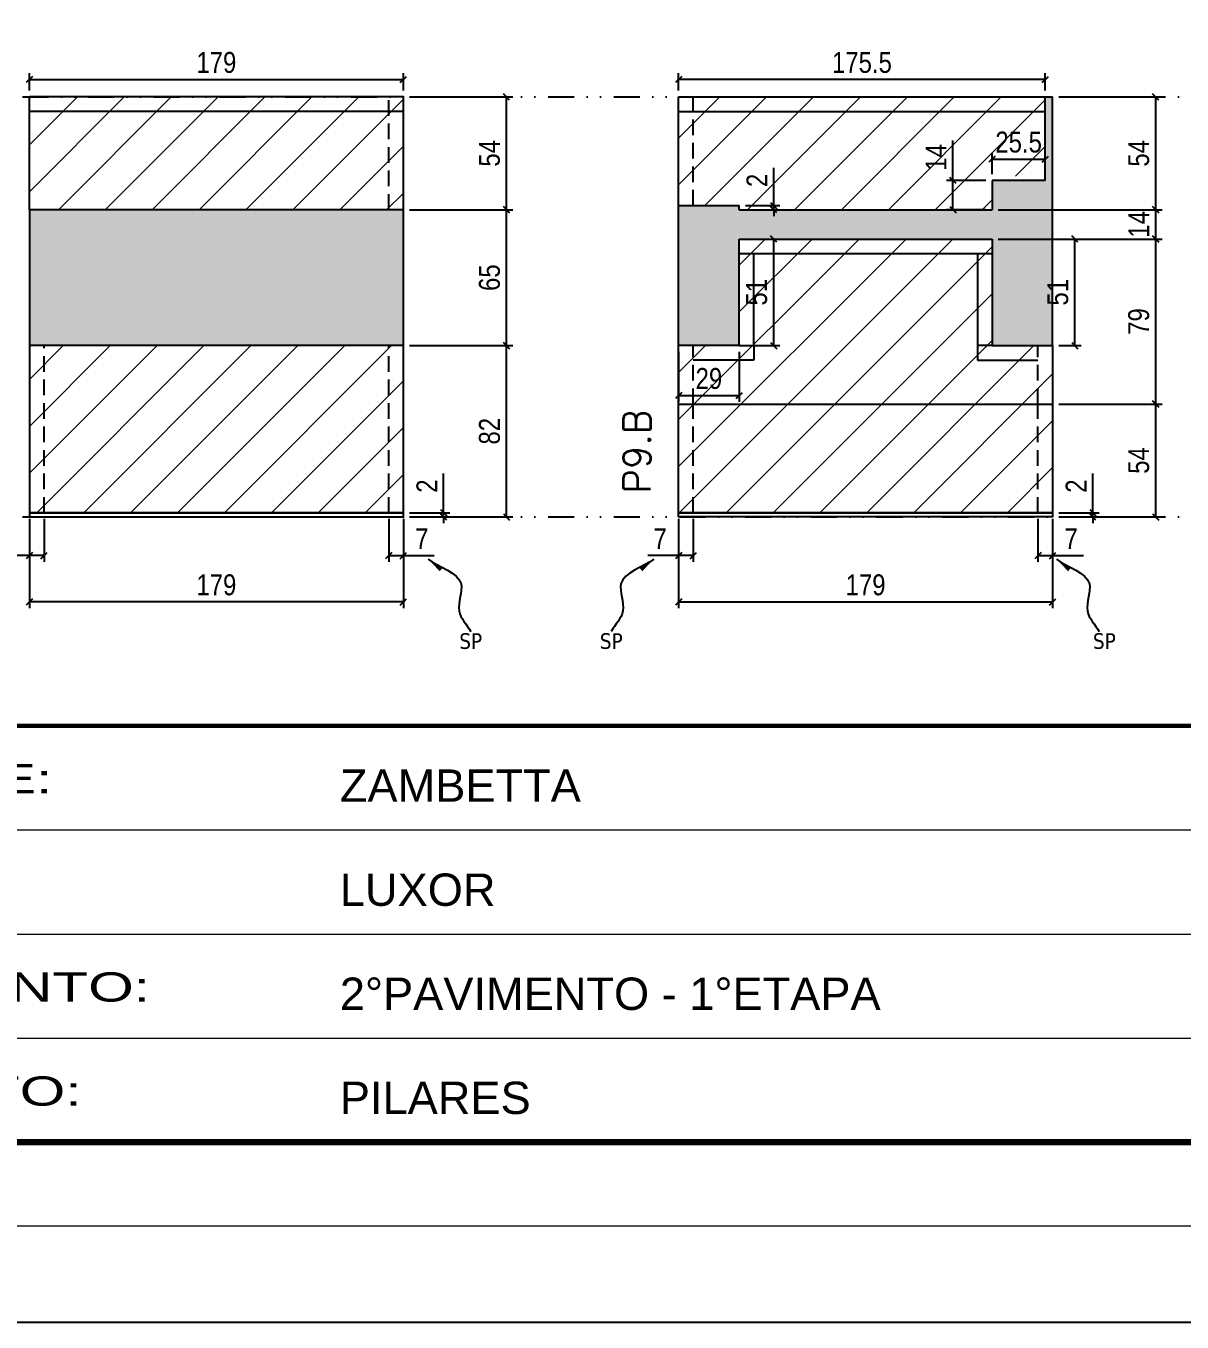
# Model space of a CAD drawing. Extents: x 14400 to 24104, y -21631 to 6985.
# Drawn here: x 19730 to 20284, y 2443 to 3063 of the extents above; entities that cross this region are included whole.
import ezdxf

# ---------------------------------------------------------------- set-up
doc = ezdxf.new("R2010")
doc.units = 0
for name, pattern in [('CONTINUO', [0]), ('DASHED', [0.75, 0.5, -0.25]), ('DIVIDE2', [0.625, 0.25, -0.125, 0, -0.125, 0, -0.125]), ('HIDDEN', [0.375, 0.25, -0.125])]:
    doc.linetypes.add(name, pattern=pattern)
for name, color, linetype in [('COTA', 241, 'Continuous'), ('Nível', 160, 'Continuous'), ('Painéis', 200, 'Continuous'), ('SARR_2.2x7', 40, 'Continuous'), ('texto', 7, 'Continuous')]:
    doc.layers.add(name, color=color, linetype=linetype)
for name, color, linetype, lineweight in [('Folhas', 255, 'Continuous', 9), ('Hachura', 251, 'Continuous', 9), ('SARRAFO DE PRESSAO', 251, 'DASHED', 9), ('Texto Seção', 7, 'Continuous', 15)]:
    doc.layers.add(name, color=color, linetype=linetype, lineweight=lineweight)
doc.styles.add('ARIAL', font='arial.ttf')
doc.styles.add('COTA TECNICA', font='techl___.ttf', dxfattribs={"height": 10})
doc.styles.add('COTA TECNICA-50', font='techl___.ttf', dxfattribs={"height": 10})
doc.styles.add('REGUA-120', font='ROMANS.shx', dxfattribs={"height": 15})
doc.styles.get("Standard").update_dxf_attribs({"font": 'arial.ttf'})
doc.styles.add('Tecnologia', font='')
doc.styles.get('Tecnologia').set_extended_font_data('Forgotten Futurist')
doc.dimstyles.new('COTA PAINEL-50', dxfattribs={"dimtxt": 10, "dimasz": 3, "dimexe": 3, "dimexo": 3, "dimgap": 3, "dimtad": 1, "dimdec": 1, "dimzin": 12, "dimdsep": 46, "dimtxsty": 'COTA TECNICA-50', "dimblk1": 'OBLIQUE', "dimblk2": 'OBLIQUE', "dimsah": 1, "dimcen": 0.9, "dimclrd": 4, "dimclre": 4, "dimclrt": 240, "dimadec": 1, "dimazin": 3, "dimtfac": 1, "dimtdec": 1, "dimtmove": 0, "dimatfit": 3, "dimfxl": 1, "dimtolj": 1, "dimtzin": 12, "dimarcsym": 0})
doc.dimstyles.new('PAINEL', dxfattribs={"dimtxt": 10, "dimasz": 3, "dimexe": 3, "dimexo": 3, "dimgap": 3, "dimtad": 1, "dimdec": 1, "dimzin": 12, "dimdsep": 46, "dimtxsty": 'COTA TECNICA', "dimblk1": 'OBLIQUE', "dimblk2": 'OBLIQUE', "dimsah": 1, "dimcen": 0.9, "dimclrd": 4, "dimclre": 4, "dimclrt": 240, "dimadec": 1, "dimazin": 3, "dimtfac": 1, "dimtdec": 1, "dimtmove": 0, "dimatfit": 3, "dimfxl": 1, "dimtolj": 1, "dimtzin": 12, "dimarcsym": 0})
doc.dimstyles.get("Standard").update_dxf_attribs({"dimtxt": 0.18, "dimasz": 0.18, "dimexe": 0.18, "dimexo": 0.0625, "dimgap": 0.09, "dimtad": 0, "dimtih": 1, "dimtoh": 1, "dimdec": 4, "dimzin": 0, "dimdsep": 46, "dimtxsty": 'Standard', "dimcen": 0.09, "dimadec": 0, "dimazin": 0, "dimtfac": 1, "dimtdec": 4, "dimtofl": 0, "dimtmove": 0, "dimatfit": 3, "dimfxl": 1, "dimtolj": 1, "dimtzin": 0, "dimarcsym": 0})

# ---------------------------------------------------------------- blocks, each defined once
blk = doc.blocks.new('9999999999')
at = {"color": 30, "linetype": 'CONTINUO'}
for p, q in [((98564.56, 34379.64), (99583.98, 34379.64)), ((98564.56, 34329.83), (99487.98, 34329.83)), ((98564.56, 34280.02), (99487.98, 34280.02))]:
    blk.add_line(p, q, dxfattribs=at)
at = {"color": 30, "linetype": 'CONTINUO', "const_width": 2}
blk.add_lwpolyline([(99583.98, 34230.21), (99583.98, 34414.45, 0.414214), (99568.98, 34429.45), (98228.98, 34429.45, 0.414214), (98213.98, 34414.45), (98213.98, 34245.21, 0.414214), (98228.98, 34230.21), (99583.98, 34230.21)], format="xyb", dxfattribs=at)
at = {"layer": 'Folhas'}
blk.add_lwpolyline([(98138.98, 34190.21), (99623.98, 34190.21), (99623.98, 35240.21), (98138.98, 35240.21)], close=True, dxfattribs=at)
at = {"layer": 'Folhas', "color": 30, "const_width": 3}
blk.add_lwpolyline([(98213.98, 34230.21), (99583.98, 34230.21), (99583.98, 35200.21), (98213.98, 35200.21)], close=True, dxfattribs=at)
at = {"color": 7, "linetype": 'Continuous', "ltscale": 5, "style": 'ARIAL'}
for s, height, p in [('ZAMBETTA', 15.483, (98837.68, 34393.13)), ('LUXOR', 15.483, (98837.68, 34343.32)), ('2°PAVIMENTO - 1°ETAPA', 15.4829, (98837.68, 34293.51)), ('PILARES', 15.483, (98837.68, 34243.7))]:
    blk.add_text(s, height=height, dxfattribs=at).set_placement(p)
at = {"layer": 'Folhas', "color": 7, "style": 'Tecnologia', "width": 1.5}
for s, p in [('CLIENTE:', (98573.65, 34397.17)), ('PAVIMENTO:', (98573.65, 34297.5)), ('PROJETO:', (98573.65, 34247.69))]:
    blk.add_text(s, height=14, dxfattribs=at).set_placement(p)
blk = doc.blocks.new('_Oblique')
at = {"color": 0, "linetype": 'ByBlock', "lineweight": -2}
blk.add_line((-0.5, -0.5), (0.5, 0.5), dxfattribs=at)
blk = doc.blocks.new('*D1996')
at = {"layer": 'COTA', "color": 4, "lineweight": -2, "transparency": 16777216}
for p, q in [((19732.06, 2827.29), (19732.06, 2784.61)), ((19911.06, 2827.29), (19911.06, 2784.61)), ((19911.06, 2787.61), (19732.06, 2787.61))]:
    blk.add_line(p, q, dxfattribs=at)
at = {"layer": 'Defpoints', "color": 0, "transparency": 16777216}
for p in [(19732.06, 2830.29), (19911.06, 2830.29), (19732.06, 2787.61)]:
    blk.add_point(p, dxfattribs=at)
at = {"layer": 'COTA', "color": 4, "lineweight": -2, "transparency": 16777216, "xscale": 3, "yscale": 3, "zscale": 3, "rotation": 180}
blk.add_blockref('_Oblique', (19732.06, 2787.61), dxfattribs=at)
at = {"layer": 'COTA', "color": 4, "lineweight": -2, "transparency": 16777216, "xscale": 3, "yscale": 3, "zscale": 3}
blk.add_blockref('_Oblique', (19911.06, 2787.61), dxfattribs=at)
at = {"layer": 'COTA', "color": 240, "transparency": 16777216, "insert": (19821.56, 2795.71), "char_height": 10, "attachment_point": 5, "style": 'COTA TECNICA'}
blk.add_mtext('\\A1;179', dxfattribs=at)
blk = doc.blocks.new('*D1997')
at = {"layer": 'COTA', "color": 4, "lineweight": -2, "transparency": 16777216}
for p, q in [((19904.06, 2827.29), (19904.06, 2806.78)), ((19911.06, 2825.29), (19911.06, 2806.78)), ((19904.06, 2809.78), (19911.06, 2809.78)), ((19911.06, 2809.78), (19925.79, 2809.78))]:
    blk.add_line(p, q, dxfattribs=at)
at = {"layer": 'Defpoints', "color": 0, "transparency": 16777216}
for p in [(19904.06, 2830.29), (19911.06, 2828.29), (19911.06, 2809.78)]:
    blk.add_point(p, dxfattribs=at)
at = {"layer": 'COTA', "color": 4, "lineweight": -2, "transparency": 16777216, "xscale": 3, "yscale": 3, "zscale": 3, "rotation": 180}
blk.add_blockref('_Oblique', (19904.06, 2809.78), dxfattribs=at)
at = {"layer": 'COTA', "color": 4, "lineweight": -2, "transparency": 16777216, "xscale": 3, "yscale": 3, "zscale": 3}
blk.add_blockref('_Oblique', (19911.06, 2809.78), dxfattribs=at)
at = {"layer": 'COTA', "color": 240, "transparency": 16777216, "insert": (19919.93, 2817.85), "char_height": 10, "attachment_point": 5, "style": 'COTA TECNICA-50'}
blk.add_mtext('\\A1;7', dxfattribs=at)
blk = doc.blocks.new('*D1998')
at = {"layer": 'COTA', "color": 4, "lineweight": -2, "transparency": 16777216}
for p, q in [((19732.06, 2825.29), (19732.06, 2806.78)), ((19739.06, 2827.29), (19739.06, 2806.78)), ((19732.06, 2809.78), (19717.33, 2809.78)), ((19739.06, 2809.78), (19732.06, 2809.78))]:
    blk.add_line(p, q, dxfattribs=at)
at = {"layer": 'Defpoints', "color": 0, "transparency": 16777216}
for p in [(19739.06, 2830.29), (19732.06, 2828.29), (19732.06, 2809.78)]:
    blk.add_point(p, dxfattribs=at)
at = {"layer": 'COTA', "color": 4, "lineweight": -2, "transparency": 16777216, "xscale": 3, "yscale": 3, "zscale": 3, "rotation": 180}
blk.add_blockref('_Oblique', (19732.06, 2809.78), dxfattribs=at)
at = {"layer": 'COTA', "color": 4, "lineweight": -2, "transparency": 16777216, "xscale": 3, "yscale": 3, "zscale": 3}
blk.add_blockref('_Oblique', (19739.06, 2809.78), dxfattribs=at)
at = {"layer": 'COTA', "color": 240, "transparency": 16777216, "insert": (19723.2, 2817.85), "char_height": 10, "attachment_point": 5, "style": 'COTA TECNICA-50'}
blk.add_mtext('\\A1;7', dxfattribs=at)
blk = doc.blocks.new('*D2000')
at = {"layer": 'COTA', "color": 4, "linetype": 'ByBlock', "lineweight": -2, "transparency": 16777216}
for p, q in [((19914.06, 2910.29), (19963.43, 2910.29)), ((19960.43, 2828.29), (19960.43, 2910.29)), ((19914.06, 2828.29), (19963.43, 2828.29))]:
    blk.add_line(p, q, dxfattribs=at)
at = {"layer": 'Defpoints', "color": 0, "linetype": 'ByBlock', "transparency": 16777216}
for p in [(19911.06, 2910.29), (19960.43, 2910.29), (19911.06, 2828.29)]:
    blk.add_point(p, dxfattribs=at)
at = {"layer": 'COTA', "color": 4, "linetype": 'ByBlock', "lineweight": -2, "transparency": 16777216, "xscale": 3, "yscale": 3, "zscale": 3}
for p, rotation in [((19960.43, 2910.29), 90), ((19960.43, 2828.29), 270)]:
    blk.add_blockref('_Oblique', p, dxfattribs=dict(at, rotation=rotation))
at = {"layer": 'COTA', "color": 240, "linetype": 'ByBlock', "transparency": 16777216, "insert": (19952.34, 2869.29), "char_height": 10, "attachment_point": 5, "rotation": 90, "style": 'COTA TECNICA'}
blk.add_mtext('\\A1;82', dxfattribs=at)
blk = doc.blocks.new('*D1999')
at = {"layer": 'COTA', "color": 4, "lineweight": -2, "transparency": 16777216}
for p, q in [((19930.32, 2830.29), (19930.32, 2849.09)), ((19914.06, 2830.29), (19933.32, 2830.29)), ((19930.32, 2828.29), (19930.32, 2830.29)), ((19914.06, 2828.29), (19933.32, 2828.29)), ((19930.32, 2828.29), (19930.32, 2825.29))]:
    blk.add_line(p, q, dxfattribs=at)
at = {"layer": 'Defpoints', "color": 0, "transparency": 16777216}
for p in [(19911.06, 2830.29), (19911.06, 2828.29), (19930.32, 2828.29)]:
    blk.add_point(p, dxfattribs=at)
at = {"layer": 'COTA', "color": 4, "lineweight": -2, "transparency": 16777216, "xscale": 3, "yscale": 3, "zscale": 3}
for p, rotation in [((19930.32, 2830.29), 270), ((19930.32, 2828.29), 90)]:
    blk.add_blockref('_Oblique', p, dxfattribs=dict(at, rotation=rotation))
at = {"layer": 'COTA', "color": 240, "transparency": 16777216, "insert": (19922.32, 2843.03), "char_height": 10, "attachment_point": 5, "rotation": 90, "style": 'COTA TECNICA-50'}
blk.add_mtext('\\A1;2', dxfattribs=at)
blk = doc.blocks.new('*D2001')
at = {"layer": 'COTA', "color": 4, "linetype": 'ByBlock', "lineweight": -2, "transparency": 16777216}
for p, q in [((19914.06, 2910.29), (19963.43, 2910.29)), ((19960.43, 2828.29), (19960.43, 2910.29)), ((19914.06, 2828.29), (19963.43, 2828.29))]:
    blk.add_line(p, q, dxfattribs=at)
at = {"layer": 'Defpoints', "color": 0, "linetype": 'ByBlock', "transparency": 16777216}
for p in [(19911.06, 2910.29), (19960.43, 2910.29), (19911.06, 2828.29)]:
    blk.add_point(p, dxfattribs=at)
at = {"layer": 'COTA', "color": 4, "linetype": 'ByBlock', "lineweight": -2, "transparency": 16777216, "xscale": 3, "yscale": 3, "zscale": 3}
for p, rotation in [((19960.43, 2910.29), 90), ((19960.43, 2828.29), 270)]:
    blk.add_blockref('_Oblique', p, dxfattribs=dict(at, rotation=rotation))
at = {"layer": 'COTA', "color": 240, "linetype": 'ByBlock', "transparency": 16777216, "insert": (19952.34, 2869.29), "char_height": 10, "attachment_point": 5, "rotation": 90, "style": 'COTA TECNICA'}
blk.add_mtext('\\A1;82', dxfattribs=at)
blk = doc.blocks.new('*D2002')
at = {"layer": 'COTA', "color": 4, "lineweight": -2, "transparency": 16777216}
for p, q in [((19732.06, 3032.29), (19732.06, 3040.64)), ((19911.06, 3032.29), (19911.06, 3040.64)), ((19732.06, 3037.64), (19911.06, 3037.64))]:
    blk.add_line(p, q, dxfattribs=at)
at = {"layer": 'Defpoints', "color": 0, "transparency": 16777216}
for p in [(19911.06, 3037.64), (19732.06, 3029.29), (19911.06, 3029.29)]:
    blk.add_point(p, dxfattribs=at)
at = {"layer": 'COTA', "color": 4, "lineweight": -2, "transparency": 16777216, "xscale": 3, "yscale": 3, "zscale": 3, "rotation": 180}
blk.add_blockref('_Oblique', (19732.06, 3037.64), dxfattribs=at)
at = {"layer": 'COTA', "color": 4, "lineweight": -2, "transparency": 16777216, "xscale": 3, "yscale": 3, "zscale": 3}
blk.add_blockref('_Oblique', (19911.06, 3037.64), dxfattribs=at)
at = {"layer": 'COTA', "color": 240, "transparency": 16777216, "insert": (19821.56, 3045.74), "char_height": 10, "attachment_point": 5, "style": 'COTA TECNICA'}
blk.add_mtext('\\A1;179', dxfattribs=at)
blk = doc.blocks.new('*D2013')
at = {"layer": 'COTA', "color": 4, "lineweight": -2, "transparency": 16777216}
for p, q in [((19914.06, 2975.29), (19963.43, 2975.29)), ((19960.43, 2910.29), (19960.43, 2975.29)), ((19914.06, 2910.29), (19963.43, 2910.29))]:
    blk.add_line(p, q, dxfattribs=at)
at = {"layer": 'Defpoints', "color": 0, "transparency": 16777216}
for p in [(19911.06, 2975.29), (19960.43, 2975.29), (19911.06, 2910.29)]:
    blk.add_point(p, dxfattribs=at)
at = {"layer": 'COTA', "color": 4, "lineweight": -2, "transparency": 16777216, "xscale": 3, "yscale": 3, "zscale": 3}
for p, rotation in [((19960.43, 2975.29), 90), ((19960.43, 2910.29), 270)]:
    blk.add_blockref('_Oblique', p, dxfattribs=dict(at, rotation=rotation))
at = {"layer": 'COTA', "color": 240, "transparency": 16777216, "insert": (19952.32, 2942.79), "char_height": 10, "attachment_point": 5, "rotation": 90, "style": 'COTA TECNICA'}
blk.add_mtext('\\A1;65', dxfattribs=at)
blk = doc.blocks.new('*D2014')
at = {"layer": 'COTA', "color": 4, "lineweight": -2, "transparency": 16777216}
for p, q in [((19914.06, 3029.29), (19963.43, 3029.29)), ((19960.43, 2975.29), (19960.43, 3029.29)), ((19914.06, 2975.29), (19963.43, 2975.29))]:
    blk.add_line(p, q, dxfattribs=at)
at = {"layer": 'Defpoints', "color": 0, "transparency": 16777216}
for p in [(19911.06, 3029.29), (19960.43, 3029.29), (19911.06, 2975.29)]:
    blk.add_point(p, dxfattribs=at)
at = {"layer": 'COTA', "color": 4, "lineweight": -2, "transparency": 16777216, "xscale": 3, "yscale": 3, "zscale": 3}
for p, rotation in [((19960.43, 3029.29), 90), ((19960.43, 2975.29), 270)]:
    blk.add_blockref('_Oblique', p, dxfattribs=dict(at, rotation=rotation))
at = {"layer": 'COTA', "color": 240, "transparency": 16777216, "insert": (19952.32, 3002.29), "char_height": 10, "attachment_point": 5, "rotation": 90, "style": 'COTA TECNICA'}
blk.add_mtext('\\A1;54', dxfattribs=at)
blk = doc.blocks.new('*D2184')
at = {"layer": 'COTA', "color": 4, "lineweight": -2, "transparency": 16777216}
for p, q in [((20042.83, 2827.29), (20042.83, 2784.61)), ((20221.83, 2827.29), (20221.83, 2784.61)), ((20042.83, 2787.61), (20221.83, 2787.61))]:
    blk.add_line(p, q, dxfattribs=at)
at = {"layer": 'Defpoints', "color": 0, "transparency": 16777216}
for p in [(20042.83, 2830.29), (20221.83, 2830.29), (20221.83, 2787.61)]:
    blk.add_point(p, dxfattribs=at)
at = {"layer": 'COTA', "color": 4, "lineweight": -2, "transparency": 16777216, "xscale": 3, "yscale": 3, "zscale": 3, "rotation": 180}
blk.add_blockref('_Oblique', (20042.83, 2787.61), dxfattribs=at)
at = {"layer": 'COTA', "color": 4, "lineweight": -2, "transparency": 16777216, "xscale": 3, "yscale": 3, "zscale": 3}
blk.add_blockref('_Oblique', (20221.83, 2787.61), dxfattribs=at)
at = {"layer": 'COTA', "color": 240, "transparency": 16777216, "insert": (20132.33, 2795.71), "char_height": 10, "attachment_point": 5, "style": 'COTA TECNICA'}
blk.add_mtext('\\A1;179', dxfattribs=at)
blk = doc.blocks.new('*D2185')
at = {"layer": 'COTA', "color": 4, "lineweight": -2, "transparency": 16777216}
for p, q in [((20042.83, 2825.29), (20042.83, 2806.78)), ((20049.83, 2827.29), (20049.83, 2806.78)), ((20042.83, 2809.78), (20028.1, 2809.78)), ((20049.83, 2809.78), (20042.83, 2809.78))]:
    blk.add_line(p, q, dxfattribs=at)
at = {"layer": 'Defpoints', "color": 0, "transparency": 16777216}
for p in [(20049.83, 2830.29), (20042.83, 2828.29), (20042.83, 2809.78)]:
    blk.add_point(p, dxfattribs=at)
at = {"layer": 'COTA', "color": 4, "lineweight": -2, "transparency": 16777216, "xscale": 3, "yscale": 3, "zscale": 3, "rotation": 180}
blk.add_blockref('_Oblique', (20042.83, 2809.78), dxfattribs=at)
at = {"layer": 'COTA', "color": 4, "lineweight": -2, "transparency": 16777216, "xscale": 3, "yscale": 3, "zscale": 3}
blk.add_blockref('_Oblique', (20049.83, 2809.78), dxfattribs=at)
at = {"layer": 'COTA', "color": 240, "transparency": 16777216, "insert": (20033.96, 2817.85), "char_height": 10, "attachment_point": 5, "style": 'COTA TECNICA-50'}
blk.add_mtext('\\A1;7', dxfattribs=at)
blk = doc.blocks.new('*D2186')
at = {"layer": 'COTA', "color": 4, "lineweight": -2, "transparency": 16777216}
for p, q in [((20214.83, 2827.29), (20214.83, 2806.78)), ((20221.83, 2825.29), (20221.83, 2806.78)), ((20214.83, 2809.78), (20221.83, 2809.78)), ((20221.83, 2809.78), (20236.56, 2809.78))]:
    blk.add_line(p, q, dxfattribs=at)
at = {"layer": 'Defpoints', "color": 0, "transparency": 16777216}
for p in [(20214.83, 2830.29), (20221.83, 2828.29), (20221.83, 2809.78)]:
    blk.add_point(p, dxfattribs=at)
at = {"layer": 'COTA', "color": 4, "lineweight": -2, "transparency": 16777216, "xscale": 3, "yscale": 3, "zscale": 3, "rotation": 180}
blk.add_blockref('_Oblique', (20214.83, 2809.78), dxfattribs=at)
at = {"layer": 'COTA', "color": 4, "lineweight": -2, "transparency": 16777216, "xscale": 3, "yscale": 3, "zscale": 3}
blk.add_blockref('_Oblique', (20221.83, 2809.78), dxfattribs=at)
at = {"layer": 'COTA', "color": 240, "transparency": 16777216, "insert": (20230.7, 2817.85), "char_height": 10, "attachment_point": 5, "style": 'COTA TECNICA-50'}
blk.add_mtext('\\A1;7', dxfattribs=at)
blk = doc.blocks.new('*D2187')
at = {"layer": 'COTA', "color": 4, "lineweight": -2, "transparency": 16777216}
for p, q in [((20241.09, 2830.29), (20241.09, 2849.09)), ((20224.83, 2830.29), (20244.09, 2830.29)), ((20241.09, 2828.29), (20241.09, 2830.29)), ((20224.83, 2828.29), (20244.09, 2828.29)), ((20241.09, 2828.29), (20241.09, 2825.29))]:
    blk.add_line(p, q, dxfattribs=at)
at = {"layer": 'Defpoints', "color": 0, "transparency": 16777216}
for p in [(20221.83, 2830.29), (20221.83, 2828.29), (20241.09, 2828.29)]:
    blk.add_point(p, dxfattribs=at)
at = {"layer": 'COTA', "color": 4, "lineweight": -2, "transparency": 16777216, "xscale": 3, "yscale": 3, "zscale": 3}
for p, rotation in [((20241.09, 2830.29), 270), ((20241.09, 2828.29), 90)]:
    blk.add_blockref('_Oblique', p, dxfattribs=dict(at, rotation=rotation))
at = {"layer": 'COTA', "color": 240, "transparency": 16777216, "insert": (20233.09, 2843.03), "char_height": 10, "attachment_point": 5, "rotation": 90, "style": 'COTA TECNICA-50'}
blk.add_mtext('\\A1;2', dxfattribs=at)
blk = doc.blocks.new('*D2188')
at = {"layer": 'COTA', "color": 4, "lineweight": -2, "transparency": 16777216}
for p, q in [((20224.83, 2882.29), (20274.2, 2882.29)), ((20271.2, 2828.29), (20271.2, 2882.29)), ((20224.83, 2828.29), (20274.2, 2828.29))]:
    blk.add_line(p, q, dxfattribs=at)
at = {"layer": 'Defpoints', "color": 0, "transparency": 16777216}
for p in [(20221.83, 2882.29), (20271.2, 2882.29), (20221.83, 2828.29)]:
    blk.add_point(p, dxfattribs=at)
at = {"layer": 'COTA', "color": 4, "lineweight": -2, "transparency": 16777216, "xscale": 3, "yscale": 3, "zscale": 3}
for p, rotation in [((20271.2, 2882.29), 90), ((20271.2, 2828.29), 270)]:
    blk.add_blockref('_Oblique', p, dxfattribs=dict(at, rotation=rotation))
at = {"layer": 'COTA', "color": 240, "transparency": 16777216, "insert": (20263.09, 2855.29), "char_height": 10, "attachment_point": 5, "rotation": 90, "style": 'COTA TECNICA'}
blk.add_mtext('\\A1;54', dxfattribs=at)
blk = doc.blocks.new('*D2191')
at = {"layer": 'COTA', "color": 4, "lineweight": -2, "transparency": 16777216}
for p, q in [((20042.83, 3032.29), (20042.83, 3040.64)), ((20218.33, 3032.29), (20218.33, 3040.64)), ((20218.33, 3037.64), (20042.83, 3037.64))]:
    blk.add_line(p, q, dxfattribs=at)
at = {"layer": 'Defpoints', "color": 0, "transparency": 16777216}
for p in [(20042.83, 3037.64), (20042.83, 3029.29), (20218.33, 3029.29)]:
    blk.add_point(p, dxfattribs=at)
at = {"layer": 'COTA', "color": 4, "lineweight": -2, "transparency": 16777216, "xscale": 3, "yscale": 3, "zscale": 3, "rotation": 180}
blk.add_blockref('_Oblique', (20042.83, 3037.64), dxfattribs=at)
at = {"layer": 'COTA', "color": 4, "lineweight": -2, "transparency": 16777216, "xscale": 3, "yscale": 3, "zscale": 3}
blk.add_blockref('_Oblique', (20218.33, 3037.64), dxfattribs=at)
at = {"layer": 'COTA', "color": 240, "transparency": 16777216, "insert": (20130.58, 3045.75), "char_height": 10, "attachment_point": 5, "style": 'COTA TECNICA'}
blk.add_mtext('\\A1;175.5', dxfattribs=at)
blk = doc.blocks.new('*D2192')
at = {"layer": 'COTA', "color": 4, "lineweight": -2, "transparency": 16777216}
for p, q in [((20195.83, 2961.29), (20235.48, 2961.29)), ((20232.48, 2910.29), (20232.48, 2961.29)), ((20224.83, 2910.29), (20235.48, 2910.29))]:
    blk.add_line(p, q, dxfattribs=at)
at = {"layer": 'Defpoints', "color": 0, "transparency": 16777216}
for p in [(20192.83, 2961.29), (20232.48, 2961.29), (20221.83, 2910.29)]:
    blk.add_point(p, dxfattribs=at)
at = {"layer": 'COTA', "color": 4, "lineweight": -2, "transparency": 16777216, "xscale": 3, "yscale": 3, "zscale": 3}
for p, rotation in [((20232.48, 2961.29), 90), ((20232.48, 2910.29), 270)]:
    blk.add_blockref('_Oblique', p, dxfattribs=dict(at, rotation=rotation))
at = {"layer": 'COTA', "color": 240, "transparency": 16777216, "insert": (20224.37, 2935.79), "char_height": 10, "attachment_point": 5, "rotation": 90, "style": 'COTA TECNICA'}
blk.add_mtext('\\A1;51', dxfattribs=at)
blk = doc.blocks.new('*D2193')
at = {"layer": 'COTA', "color": 4, "lineweight": -2, "transparency": 16777216}
for p, q in [((20074.83, 2961.29), (20091.32, 2961.29)), ((20088.32, 2910.29), (20088.32, 2961.29)), ((20074.83, 2910.29), (20091.32, 2910.29))]:
    blk.add_line(p, q, dxfattribs=at)
at = {"layer": 'Defpoints', "color": 0, "transparency": 16777216}
for p in [(20071.83, 2961.29), (20088.32, 2961.29), (20071.83, 2910.29)]:
    blk.add_point(p, dxfattribs=at)
at = {"layer": 'COTA', "color": 4, "lineweight": -2, "transparency": 16777216, "xscale": 3, "yscale": 3, "zscale": 3}
for p, rotation in [((20088.32, 2961.29), 90), ((20088.32, 2910.29), 270)]:
    blk.add_blockref('_Oblique', p, dxfattribs=dict(at, rotation=rotation))
at = {"layer": 'COTA', "color": 240, "transparency": 16777216, "insert": (20080.21, 2935.79), "char_height": 10, "attachment_point": 5, "rotation": 90, "style": 'COTA TECNICA'}
blk.add_mtext('\\A1;51', dxfattribs=at)
blk = doc.blocks.new('*D2194')
at = {"layer": 'COTA', "color": 4, "lineweight": -2, "transparency": 16777216}
for p, q in [((20088.32, 2977.29), (20088.32, 2995.4)), ((20074.83, 2977.29), (20091.32, 2977.29)), ((20074.83, 2975.29), (20091.32, 2975.29)), ((20088.32, 2975.29), (20088.32, 2977.29)), ((20088.32, 2975.29), (20088.32, 2972.29))]:
    blk.add_line(p, q, dxfattribs=at)
at = {"layer": 'Defpoints', "color": 0, "transparency": 16777216}
for p in [(20071.83, 2977.29), (20071.83, 2975.29), (20088.32, 2977.29)]:
    blk.add_point(p, dxfattribs=at)
at = {"layer": 'COTA', "color": 4, "lineweight": -2, "transparency": 16777216, "xscale": 3, "yscale": 3, "zscale": 3}
for p, rotation in [((20088.32, 2977.29), 270), ((20088.32, 2975.29), 90)]:
    blk.add_blockref('_Oblique', p, dxfattribs=dict(at, rotation=rotation))
at = {"layer": 'COTA', "color": 240, "transparency": 16777216, "insert": (20080.32, 2989.34), "char_height": 10, "attachment_point": 5, "rotation": 90, "style": 'COTA TECNICA'}
blk.add_mtext('\\A1;2', dxfattribs=at)
blk = doc.blocks.new('*D2195')
at = {"layer": 'COTA', "color": 4, "lineweight": -2, "transparency": 16777216}
for p, q in [((20042.83, 2907.29), (20042.83, 2883.38)), ((20071.83, 2907.29), (20071.83, 2883.38)), ((20042.83, 2886.38), (20071.83, 2886.38))]:
    blk.add_line(p, q, dxfattribs=at)
at = {"layer": 'Defpoints', "color": 0, "transparency": 16777216}
for p in [(20042.83, 2910.29), (20071.83, 2910.29), (20071.83, 2886.38)]:
    blk.add_point(p, dxfattribs=at)
at = {"layer": 'COTA', "color": 4, "lineweight": -2, "transparency": 16777216, "xscale": 3, "yscale": 3, "zscale": 3, "rotation": 180}
blk.add_blockref('_Oblique', (20042.83, 2886.38), dxfattribs=at)
at = {"layer": 'COTA', "color": 4, "lineweight": -2, "transparency": 16777216, "xscale": 3, "yscale": 3, "zscale": 3}
blk.add_blockref('_Oblique', (20071.83, 2886.38), dxfattribs=at)
at = {"layer": 'COTA', "color": 240, "transparency": 16777216, "insert": (20057.33, 2894.47), "char_height": 10, "attachment_point": 5, "style": 'COTA TECNICA'}
blk.add_mtext('\\A1;29', dxfattribs=at)
blk = doc.blocks.new('*D2196')
at = {"layer": 'COTA', "color": 4, "lineweight": -2, "transparency": 16777216}
for p, q in [((20192.83, 2992.29), (20192.83, 3002.51)), ((20192.83, 2999.51), (20218.33, 2999.51)), ((20218.33, 2992.29), (20218.33, 3002.51))]:
    blk.add_line(p, q, dxfattribs=at)
at = {"layer": 'Defpoints', "color": 0, "transparency": 16777216}
for p in [(20218.33, 2999.51), (20192.83, 2989.29), (20218.33, 2989.29)]:
    blk.add_point(p, dxfattribs=at)
at = {"layer": 'COTA', "color": 4, "lineweight": -2, "transparency": 16777216, "xscale": 3, "yscale": 3, "zscale": 3, "rotation": 180}
blk.add_blockref('_Oblique', (20192.83, 2999.51), dxfattribs=at)
at = {"layer": 'COTA', "color": 4, "lineweight": -2, "transparency": 16777216, "xscale": 3, "yscale": 3, "zscale": 3}
blk.add_blockref('_Oblique', (20218.33, 2999.51), dxfattribs=at)
at = {"layer": 'COTA', "color": 240, "transparency": 16777216, "insert": (20205.58, 3007.62), "char_height": 10, "attachment_point": 5, "style": 'COTA TECNICA'}
blk.add_mtext('\\A1;25.5', dxfattribs=at)
blk = doc.blocks.new('*D2197')
at = {"layer": 'COTA', "color": 4, "lineweight": -2, "transparency": 16777216}
for p, q in [((20174.11, 2989.29), (20174.11, 3008.4)), ((20189.83, 2989.29), (20171.11, 2989.29)), ((20174.11, 2975.29), (20174.11, 2989.29)), ((20189.83, 2975.29), (20171.11, 2975.29))]:
    blk.add_line(p, q, dxfattribs=at)
at = {"layer": 'Defpoints', "color": 0, "transparency": 16777216}
for p in [(20174.11, 2989.29), (20192.83, 2989.29), (20192.83, 2975.29)]:
    blk.add_point(p, dxfattribs=at)
at = {"layer": 'COTA', "color": 4, "lineweight": -2, "transparency": 16777216, "xscale": 3, "yscale": 3, "zscale": 3}
for p, rotation in [((20174.11, 2989.29), 90), ((20174.11, 2975.29), 270)]:
    blk.add_blockref('_Oblique', p, dxfattribs=dict(at, rotation=rotation))
at = {"layer": 'COTA', "color": 240, "transparency": 16777216, "insert": (20166.04, 3000.34), "char_height": 10, "attachment_point": 5, "rotation": 90, "style": 'COTA TECNICA'}
blk.add_mtext('\\A1;14', dxfattribs=at)
blk = doc.blocks.new('*D2190')
at = {"layer": 'COTA', "color": 4, "lineweight": -2, "transparency": 16777216}
for p, q in [((20195.83, 2961.29), (20274.2, 2961.29)), ((20271.2, 2882.29), (20271.2, 2961.29)), ((20224.83, 2882.29), (20274.2, 2882.29))]:
    blk.add_line(p, q, dxfattribs=at)
at = {"layer": 'Defpoints', "color": 0, "transparency": 16777216}
for p in [(20192.83, 2961.29), (20271.2, 2961.29), (20221.83, 2882.29)]:
    blk.add_point(p, dxfattribs=at)
at = {"layer": 'COTA', "color": 4, "lineweight": -2, "transparency": 16777216, "xscale": 3, "yscale": 3, "zscale": 3}
for p, rotation in [((20271.2, 2961.29), 90), ((20271.2, 2882.29), 270)]:
    blk.add_blockref('_Oblique', p, dxfattribs=dict(at, rotation=rotation))
at = {"layer": 'COTA', "color": 240, "transparency": 16777216, "insert": (20263.09, 2921.79), "char_height": 10, "attachment_point": 5, "rotation": 90, "style": 'COTA TECNICA'}
blk.add_mtext('\\A1;79', dxfattribs=at)
blk = doc.blocks.new('*D2183')
at = {"layer": 'COTA', "color": 4, "lineweight": -2, "transparency": 16777216}
for p, q in [((20195.83, 2975.29), (20274.2, 2975.29)), ((20271.2, 2961.29), (20271.2, 2975.29)), ((20195.83, 2961.29), (20274.2, 2961.29))]:
    blk.add_line(p, q, dxfattribs=at)
at = {"layer": 'Defpoints', "color": 0, "transparency": 16777216}
for p in [(20192.83, 2975.29), (20271.2, 2975.29), (20192.83, 2961.29)]:
    blk.add_point(p, dxfattribs=at)
at = {"layer": 'COTA', "color": 4, "lineweight": -2, "transparency": 16777216, "xscale": 3, "yscale": 3, "zscale": 3}
for p, rotation in [((20271.2, 2975.29), 90), ((20271.2, 2961.29), 270)]:
    blk.add_blockref('_Oblique', p, dxfattribs=dict(at, rotation=rotation))
at = {"layer": 'COTA', "color": 240, "transparency": 16777216, "insert": (20263.12, 2968.29), "char_height": 10, "attachment_point": 5, "rotation": 90, "style": 'COTA TECNICA'}
blk.add_mtext('\\A1;14', dxfattribs=at)
blk = doc.blocks.new('*D2189')
at = {"layer": 'COTA', "color": 4, "lineweight": -2, "transparency": 16777216}
for p, q in [((20224.83, 3029.29), (20274.2, 3029.29)), ((20271.2, 2975.29), (20271.2, 3029.29)), ((20195.83, 2975.29), (20274.2, 2975.29))]:
    blk.add_line(p, q, dxfattribs=at)
at = {"layer": 'Defpoints', "color": 0, "transparency": 16777216}
for p in [(20221.83, 3029.29), (20271.2, 3029.29), (20192.83, 2975.29)]:
    blk.add_point(p, dxfattribs=at)
at = {"layer": 'COTA', "color": 4, "lineweight": -2, "transparency": 16777216, "xscale": 3, "yscale": 3, "zscale": 3}
for p, rotation in [((20271.2, 3029.29), 90), ((20271.2, 2975.29), 270)]:
    blk.add_blockref('_Oblique', p, dxfattribs=dict(at, rotation=rotation))
at = {"layer": 'COTA', "color": 240, "transparency": 16777216, "insert": (20263.09, 3002.29), "char_height": 10, "attachment_point": 5, "rotation": 90, "style": 'COTA TECNICA'}
blk.add_mtext('\\A1;54', dxfattribs=at)

msp = doc.modelspace()

# ---------------------------------------------------------------- hatches: boundary and pattern name
at = {"layer": 'COTA'}
h = msp.add_hatch(dxfattribs=at)
h.set_pattern_fill('AR-CONC', color=256, scale=0.03)
h.set_pattern_definition([(50, (5044.58, 0), (5.4655401, -0.4781726), [0.5715, -6.2865]), (355, (5044.58, 0), (-1.0573026, 5.7317054), [0.4572, -5.0292175]), (100.451445, (5045.0356, -0.04), (4.4082374, 5.2535326), [0.4857003, -5.3427073]), (46.1842, (5044.58, 1.524), (8.1323712, -1.2612698), [0.85725, -9.42975]), (96.63556, (5045.258, 1.419), (7.122124, 7.4227837), [0.7285507, -8.0140682]), (351.18415, (5044.58, 1.524), (7.122124, 7.4227837), [0.685799, -7.543792]), (21, (5045.342, 1.143), (4.5484317, -3.067956), [0.5715, -6.2865]), (326, (5045.342, 1.143), (1.8540609, 5.525639), [0.4572, -5.0292]), (71.451445, (5045.721, 0.8873), (6.4024926, 2.457683), [0.4857003, -5.3426981]), (37.5, (5044.5802, 0), (0.0926581, 2.53665117), [0, -4.96824, 0, -5.1054, 0, -5.04825]), (7.5, (5044.5802, 0), (2.00458988, 3.00541724), [0, -2.91084, 0, -4.85394, 0, -1.92405]), (327.5, (5042.8809, 0), (4.06771786, -0.17186232), [0, -1.905, 0, -5.9436, 0, -7.8867]), (317.5, (5042.119, 0), (4.44387544, 0.7627947), [0, -2.4765, 0, -3.94716, 0, -5.6007])])
h.paths.add_polyline_path([(20192.83, 2910.29), (20221.83, 2910.29), (20221.83, 3029.29), (20218.33, 3029.29), (20218.33, 2989.29), (20192.83, 2989.29), (20192.83, 2975.29), (20071.83, 2975.29), (20071.83, 2977.29), (20042.83, 2977.29), (20042.83, 2910.29), (20071.83, 2910.29), (20071.83, 2961.29), (20192.83, 2961.29)])
h = msp.add_hatch(dxfattribs=at)
h.set_pattern_fill('AR-CONC', color=256, scale=0.03)
h.paths.add_polyline_path([(19911.06, 2975.29), (19732.06, 2975.29), (19732.06, 2910.29), (19911.06, 2910.29)])
at = {"layer": 'Hachura', "linetype": 'ByBlock'}
h = msp.add_hatch(dxfattribs=at)
h.set_pattern_fill('ANSI31', color=256, scale=5)
h.paths.add_polyline_path([(19732.06, 3029.29), (19732.06, 2975.29), (19911.06, 2975.29), (19911.06, 3029.29)])
h.paths.add_polyline_path([(19911.06, 2830.29), (19911.06, 2910.29), (19732.06, 2910.29), (19732.06, 2830.29)])
h = msp.add_hatch(dxfattribs=at)
h.set_pattern_fill('ANSI31', color=256, scale=5)
h.set_pattern_definition([(45, (5044.58, 0), (-11.22532, 11.22532), [])])
h.paths.add_polyline_path([(20042.83, 3029.29), (20218.33, 3029.29), (20218.33, 2991.29), (20192.83, 2991.29), (20192.83, 2975.29), (20071.83, 2975.29), (20071.83, 2977.29), (20042.83, 2977.29)])
h.paths.add_polyline_path([(20071.83, 2961.29), (20192.83, 2961.29), (20192.83, 2910.29), (20221.83, 2910.29), (20221.83, 2882.29), (20042.83, 2882.29), (20042.83, 2910.29), (20071.83, 2910.29)])
h.paths.add_polyline_path([(20042.83, 2882.29), (20221.83, 2882.29), (20221.83, 2830.29), (20042.83, 2830.29)])

# ---------------------------------------------------------------- linework, layer by layer
at = {"layer": 'COTA'}
for p, q in [((20218.33, 3029.29), (20221.83, 3029.29)), ((20221.83, 2910.29), (20221.83, 3029.29)), ((19732.06, 2975.29), (19732.06, 2910.29)), ((19911.06, 2910.29), (19911.06, 2975.29)), ((20042.83, 2910.29), (20042.83, 2977.29)), ((20071.83, 2910.29), (20078.83, 2910.29)), ((20078.83, 2910.29), (20078.83, 2903.29)), ((20192.83, 2910.29), (20185.83, 2910.29)), ((20185.83, 2910.29), (20185.83, 2903.29)), ((16754.47, 2442.91), (21532.94, 2442.91))]:
    msp.add_line(p, q, dxfattribs=at)
at = {"layer": 'Nível', "color": 4, "linetype": 'DIVIDE2', "ltscale": 50}
for p, q in [((19256.97, 3029.29), (20626.97, 3029.29)), ((19256.97, 2828.29), (20626.97, 2828.29))]:
    msp.add_line(p, q, dxfattribs=at)
at = {"layer": 'Painéis'}
for p, q in [((19732.06, 2975.29), (19732.06, 3029.29)), ((19911.06, 3029.29), (19732.06, 3029.29)), ((19911.06, 2975.29), (19911.06, 3029.29)), ((20042.83, 2977.29), (20042.83, 3029.29)), ((20042.83, 3029.29), (20218.33, 3029.29)), ((20218.33, 2989.29), (20218.33, 3029.29)), ((20192.83, 2989.29), (20192.83, 2975.29)), ((20218.33, 2989.29), (20192.83, 2989.29)), ((19911.06, 2975.29), (19732.06, 2975.29)), ((20042.83, 2977.29), (20071.83, 2977.29)), ((20071.83, 2975.29), (20071.83, 2977.29)), ((20071.83, 2975.29), (20192.83, 2975.29)), ((20071.83, 2961.29), (20192.83, 2961.29)), ((20071.83, 2910.29), (20071.83, 2961.29)), ((20192.83, 2961.29), (20192.83, 2910.29)), ((19911.06, 2910.29), (19732.06, 2910.29)), ((19732.06, 2910.29), (19732.06, 2830.29)), ((19911.06, 2830.29), (19911.06, 2910.29)), ((20042.83, 2830.29), (20042.83, 2910.29)), ((20071.83, 2910.29), (20042.83, 2910.29)), ((20192.83, 2910.29), (20221.83, 2910.29)), ((20221.83, 2910.29), (20221.83, 2830.29)), ((20042.83, 2882.29), (20221.83, 2882.29)), ((19732.06, 2830.29), (19911.06, 2830.29)), ((20221.83, 2830.29), (20042.83, 2830.29))]:
    msp.add_line(p, q, dxfattribs=at)
for points in [[(19911.06, 2830.29), (19732.06, 2830.29), (19732.06, 2828.29), (19911.06, 2828.29)], [(20042.83, 2830.29), (20221.83, 2830.29), (20221.83, 2828.29), (20042.83, 2828.29)]]:
    msp.add_lwpolyline(points, close=True, dxfattribs=at)
at = {"layer": 'SARR_2.2x7', "linetype": 'HIDDEN', "ltscale": 30}
for p, q in [((19904.06, 2975.29), (19904.06, 3029.29)), ((20049.83, 2977.29), (20049.83, 3029.29)), ((19739.06, 2830.29), (19739.06, 2910.29)), ((19904.06, 2830.29), (19904.06, 2910.29)), ((20049.83, 2882.29), (20049.83, 2910.29)), ((20214.83, 2882.29), (20214.83, 2910.29)), ((20049.83, 2830.29), (20049.83, 2882.29)), ((20214.83, 2830.29), (20214.83, 2882.29))]:
    msp.add_line(p, q, dxfattribs=at)
at = {"layer": 'SARR_2.2x7'}
for p, q in [((19911.06, 3022.29), (19732.06, 3022.29)), ((20042.83, 3022.29), (20218.33, 3022.29)), ((20071.83, 2954.29), (20192.83, 2954.29)), ((20078.83, 2910.29), (20078.83, 2954.29)), ((20185.83, 2954.29), (20185.83, 2910.29)), ((20078.83, 2903.29), (20049.83, 2903.29)), ((20185.83, 2903.29), (20214.83, 2903.29))]:
    msp.add_line(p, q, dxfattribs=at)

# ---------------------------------------------------------------- block references
at = {"layer": 'SARRAFO DE PRESSAO', "color": 6, "linetype": 'ByBlock'}
msp.add_blockref('9999999999', (-78957.01, -31701.2), dxfattribs=at)

# ---------------------------------------------------------------- texts
at = {"layer": 'texto', "color": 0, "char_height": 7.5, "attachment_point": 5}
for insert in [(19943.31, 2768.79), (20010.58, 2768.79), (20246.61, 2768.79)]:
    msp.add_mtext('{\\fTahoma|b0|i0|c0|p34;\\C4;SP}', dxfattribs=dict(at, insert=insert))
at = {"layer": 'Texto Seção', "insert": (20029.36, 2839.54), "char_height": 13, "width": 285.3299, "attachment_point": 7, "rotation": 90, "style": 'REGUA-120'}
msp.add_mtext('\\pt26;P9.B', dxfattribs=at)

# ---------------------------------------------------------------- dimensions: what is measured, and where the dimension line sits
at = {"layer": 'COTA'}
for base, p1, p2, angle, dimstyle, picture, middle in [((19911.06, 3037.64), (19732.06, 3029.29), (19911.06, 3029.29), 180, 'PAINEL', '*D2002', (19821.56, 3045.74)), ((20042.83, 3037.64), (20218.33, 3029.29), (20042.83, 3029.29), 180, 'PAINEL', '*D2191', (20130.58, 3045.75)), ((19960.43, 3029.29), (19911.06, 2975.29), (19911.06, 3029.29), 90, 'PAINEL', '*D2014', (19952.32, 3002.29)), ((20174.11, 2989.29), (20192.83, 2975.29), (20192.83, 2989.29), 90, 'PAINEL', '*D2197', (20166.04, 3000.34)), ((20088.32, 2977.29), (20071.83, 2975.29), (20071.83, 2977.29), 90, 'PAINEL', '*D2194', (20080.32, 2989.34)), ((19960.43, 2975.29), (19911.06, 2910.29), (19911.06, 2975.29), 90, 'PAINEL', '*D2013', (19952.32, 2942.79)), ((20088.32, 2961.29), (20071.83, 2910.29), (20071.83, 2961.29), 90, 'PAINEL', '*D2193', (20080.21, 2935.79)), ((20232.48, 2961.29), (20221.83, 2910.29), (20192.83, 2961.29), 90, 'PAINEL', '*D2192', (20224.37, 2935.79)), ((20271.2, 2961.29), (20221.83, 2882.29), (20192.83, 2961.29), 90, 'PAINEL', '*D2190', (20263.09, 2921.79)), ((20071.83, 2886.38), (20042.83, 2910.29), (20071.83, 2910.29), 180, 'PAINEL', '*D2195', (20057.33, 2894.47)), ((20271.2, 2882.29), (20221.83, 2828.29), (20221.83, 2882.29), 90, 'PAINEL', '*D2188', (20263.09, 2855.29)), ((19732.06, 2809.78), (19739.06, 2830.29), (19732.06, 2828.29), 180, 'COTA PAINEL-50', '*D1998', (19723.2, 2817.85)), ((20042.83, 2809.78), (20049.83, 2830.29), (20042.83, 2828.29), 180, 'COTA PAINEL-50', '*D2185', (20033.96, 2817.85)), ((20221.83, 2809.78), (20214.83, 2830.29), (20221.83, 2828.29), 0, 'COTA PAINEL-50', '*D2186', (20230.7, 2817.85))]:
    dim = msp.add_linear_dim(base=base, p1=p1, p2=p2, angle=angle, dimstyle=dimstyle, dxfattribs=at)
    dim.commit()
    dim.dimension.update_dxf_attribs({"geometry": picture, "text_midpoint": middle})
for base, p1, p2, angle, override, picture, middle in [((20271.2, 3029.29), (20192.83, 2975.29), (20221.83, 3029.29), 90, {"dimtmove": 1}, '*D2189', (20263.09, 3002.29)), ((19732.06, 2787.61), (19911.06, 2830.29), (19732.06, 2830.29), 180, {"dimarcsym": 2}, '*D1996', (19821.56, 2795.71)), ((20221.83, 2787.61), (20042.83, 2830.29), (20221.83, 2830.29), 0, {"dimarcsym": 2}, '*D2184', (20132.33, 2795.71))]:
    dim = msp.add_linear_dim(base=base, p1=p1, p2=p2, angle=angle, dimstyle='PAINEL', override=override, dxfattribs=at)
    dim.commit()
    dim.dimension.update_dxf_attribs({"geometry": picture, "text_midpoint": middle})
for base, p1, p2, angle, dimstyle, picture, middle in [((20218.33, 2999.51), (20192.83, 2989.29), (20218.33, 2989.29), 180, 'PAINEL', '*D2196', (20205.58, 2999.51)), ((20271.2, 2975.29), (20192.83, 2961.29), (20192.83, 2975.29), 90, 'PAINEL', '*D2183', (20271.2, 2968.29)), ((19930.32, 2828.29), (19911.06, 2830.29), (19911.06, 2828.29), 90, 'COTA PAINEL-50', '*D1999', (19930.32, 2843.03)), ((20241.09, 2828.29), (20221.83, 2830.29), (20221.83, 2828.29), 90, 'COTA PAINEL-50', '*D2187', (20241.09, 2843.03))]:
    dim = msp.add_linear_dim(base=base, p1=p1, p2=p2, angle=angle, dimstyle=dimstyle, dxfattribs=at)
    dim.commit()
    dim.dimension.update_dxf_attribs({"geometry": picture, "text_midpoint": middle, "dimtype": 160})
at = {"layer": 'COTA', "linetype": 'ByBlock'}
for picture in ['*D2000', '*D2001']:
    dim = msp.add_aligned_dim(p1=(19911.06, 2828.29), p2=(19911.06, 2910.29), distance=-49.37, dimstyle='PAINEL', dxfattribs=at)
    dim.commit()
    dim.dimension.update_dxf_attribs({"geometry": picture, "text_midpoint": (19952.34, 2869.29)})
at = {"layer": 'COTA'}
dim = msp.add_linear_dim(base=(19911.06, 2809.78), p1=(19904.06, 2830.29), p2=(19911.06, 2828.29), dimstyle='COTA PAINEL-50', dxfattribs=at)
dim.commit()
dim.dimension.update_dxf_attribs({"geometry": '*D1997', "text_midpoint": (19919.93, 2817.85)})

# ---------------------------------------------------------------- leaders
at = {"layer": 'COTA', "path_type": 1}
for points in [[(19922.89, 2808.1), (19938.68, 2796.27), (19937.75, 2783.26), (19943.31, 2773.48)], [(20031, 2808.1), (20015.22, 2796.27), (20016.14, 2783.26), (20010.59, 2773.48)], [(20223.66, 2808.1), (20239.44, 2796.27), (20238.52, 2783.26), (20244.07, 2773.48)]]:
    msp.add_leader(points, dimstyle='Standard', override={"dimasz": 8}, dxfattribs=at)

doc.saveas('drawing.dxf')
